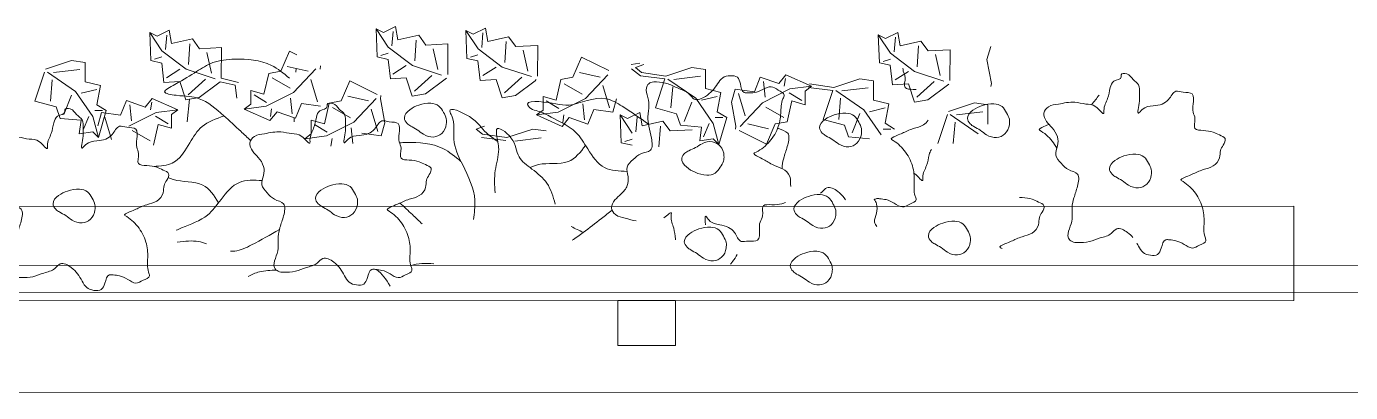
# Model space of a CAD drawing. Header units: inches. Extents: x -422522 to 22891, y -2973 to 414515.
# Drawn here: x 22350.1 to 22437.8, y 4905.7 to 4929.9 of the extents above; entities that cross this region are included whole.
import ezdxf

# ---------------------------------------------------------------- set-up
doc = ezdxf.new("R2010")
doc.units = ezdxf.units.IN
doc.header["$MEASUREMENT"] = 0
doc.layers.add('ARREDAMENTO', color=8, linetype='Continuous', lineweight=13)

# ---------------------------------------------------------------- blocks, each defined once
blk = doc.blocks.new('vasca')
at = {"layer": 'ARREDAMENTO'}
for p, q in [((11001.473, 4427.396), (11207.601, 4427.396)), ((11001.473, 4427.396), (11207.601, 4427.396)), ((11002.473, 4425.896), (11207.601, 4425.896)), ((11016.473, 4420.396), (11198.85, 4420.396))]:
    blk.add_line(p, q, dxfattribs=at)

msp = doc.modelspace()

# ---------------------------------------------------------------- linework, layer by layer
at = {"layer": 'ARREDAMENTO', "lineweight": 5}
for p, q in [((22358.32269, 4927.64554), (22358.2557, 4929.5039)), ((22358.2557, 4929.5039), (22358.73856, 4929.25798)), ((22358.2557, 4929.5039), (22359.05444, 4928.28631)), ((22358.73856, 4929.25798), (22359.54925, 4929.65586)), ((22359.54925, 4929.65586), (22359.70422, 4928.76617)), ((22373.31801, 4927.88893), (22373.25102, 4929.74728)), ((22373.25102, 4929.74728), (22373.73389, 4929.50136)), ((22373.25102, 4929.74728), (22374.04976, 4928.52969)), ((22373.73389, 4929.50136), (22374.54457, 4929.89925)), ((22374.29268, 4928.6087), (22374.38062, 4929.57736)), ((22374.54457, 4929.89925), (22374.69954, 4929.00956)), ((22379.27157, 4927.7855), (22379.20458, 4929.64386)), ((22379.20458, 4929.64386), (22379.68744, 4929.39794)), ((22379.20458, 4929.64386), (22380.00332, 4928.42627)), ((22379.68744, 4929.39794), (22380.49813, 4929.79582)), ((22380.24624, 4928.50528), (22380.33418, 4929.47394)), ((22380.49813, 4929.79582), (22380.6531, 4928.90613)), ((22407.00577, 4929.10829), (22407.81645, 4929.50617)), ((22407.81645, 4929.50617), (22407.97142, 4928.61648)), ((22359.29736, 4928.36531), (22359.3853, 4929.33398)), ((22359.70422, 4928.76617), (22361.07974, 4929.07904)), ((22360.9158, 4928.75716), (22360.82481, 4927.38464)), ((22361.07974, 4929.07904), (22361.55957, 4928.42926)), ((22374.69954, 4929.00956), (22376.07507, 4929.32243)), ((22375.91112, 4929.00054), (22375.82013, 4927.62802)), ((22376.07507, 4929.32243), (22376.55489, 4928.67265)), ((22376.55489, 4928.67265), (22378.00939, 4928.74264)), ((22378.00939, 4928.74264), (22377.99437, 4926.72334)), ((22380.6531, 4928.90613), (22382.02863, 4929.219)), ((22381.86468, 4928.89712), (22381.77369, 4927.5246)), ((22382.02863, 4929.219), (22382.50845, 4928.56922)), ((22382.50845, 4928.56922), (22383.96294, 4928.63922)), ((22383.96294, 4928.63922), (22383.94792, 4926.61992)), ((22406.58989, 4927.49585), (22406.5229, 4929.35421)), ((22406.5229, 4929.35421), (22407.00577, 4929.10829)), ((22406.5229, 4929.35421), (22407.32164, 4928.13662)), ((22407.56456, 4928.21563), (22407.65251, 4929.18429)), ((22407.97142, 4928.61648), (22409.34695, 4928.92935)), ((22409.183, 4928.60747), (22409.09202, 4927.23495)), ((22409.34695, 4928.92935), (22409.82677, 4928.27957)), ((22413.71702, 4927.71184), (22413.96776, 4928.57942)), ((22358.5656, 4927.72451), (22359.05144, 4927.88245)), ((22359.05444, 4928.28631), (22360.66086, 4927.06275)), ((22361.55957, 4928.42926), (22363.01406, 4928.49926)), ((22362.35527, 4926.80782), (22362.0424, 4928.18334)), ((22363.01406, 4928.49926), (22362.99904, 4926.47996)), ((22366.93584, 4926.92982), (22367.51056, 4928.26778)), ((22367.51056, 4928.26778), (22367.99209, 4928.02848)), ((22374.04375, 4927.72198), (22373.31801, 4927.88893)), ((22373.56093, 4927.9679), (22374.04676, 4928.12584)), ((22374.19572, 4926.42842), (22374.04375, 4927.72198)), ((22374.04976, 4928.52969), (22375.65619, 4927.30614)), ((22377.35059, 4927.0512), (22377.03772, 4928.42673)), ((22379.99731, 4927.61855), (22379.27157, 4927.7855)), ((22379.51448, 4927.86447), (22380.00032, 4928.02241)), ((22380.00332, 4928.42627), (22381.60974, 4927.20271)), ((22383.30415, 4926.94778), (22382.99128, 4928.3233)), ((22386.29295, 4926.53647), (22386.86767, 4927.87443)), ((22386.86767, 4927.87443), (22388.67604, 4926.97576)), ((22406.83281, 4927.57482), (22407.31864, 4927.73276)), ((22407.32164, 4928.13662), (22408.92807, 4926.91306)), ((22409.82677, 4928.27957), (22411.28127, 4928.34957)), ((22410.62248, 4926.65813), (22410.3096, 4928.03365)), ((22411.28127, 4928.34957), (22411.26625, 4926.33027)), ((22413.71702, 4927.71184), (22414.00988, 4926.12315)), ((22350.65469, 4924.96263), (22351.29296, 4926.87846)), ((22353.08083, 4927.64504), (22351.35947, 4927.07538)), ((22353.33663, 4925.60165), (22351.47654, 4926.87322)), ((22351.88669, 4926.84868), (22353.63607, 4927.05664)), ((22353.08083, 4927.64504), (22353.97487, 4927.51749)), ((22353.97487, 4927.51749), (22353.97508, 4926.24031)), ((22359.04843, 4927.47859), (22358.32269, 4927.64554)), ((22359.2004, 4926.18504), (22359.04843, 4927.47859)), ((22359.36431, 4926.50692), (22360.257, 4927.06575)), ((22360.66086, 4927.06275), (22362.59418, 4926.43824)), ((22365.81974, 4925.40993), (22366.14148, 4926.78339)), ((22366.14148, 4926.78339), (22366.93584, 4926.92982)), ((22368.74201, 4926.9342), (22367.36855, 4927.25598)), ((22367.77012, 4925.52302), (22369.25457, 4927.09301)), ((22367.94574, 4926.8738), (22367.95556, 4927.11845)), ((22369.53637, 4927.08063), (22369.56043, 4927.28599)), ((22374.35963, 4926.75031), (22375.25233, 4927.30914)), ((22375.65619, 4927.30614), (22377.5895, 4926.68163)), ((22380.14928, 4926.325), (22379.99731, 4927.61855)), ((22380.31319, 4926.64689), (22381.20589, 4927.20572)), ((22381.60974, 4927.20271), (22383.54306, 4926.5782)), ((22388.09911, 4926.54085), (22386.72565, 4926.86263)), ((22390.14133, 4927.37167), (22390.72923, 4927.46598)), ((22390.17812, 4927.08901), (22390.77654, 4926.62742)), ((22390.98648, 4927.37181), (22390.4353, 4927.18326)), ((22390.4353, 4927.18326), (22390.83957, 4926.8536)), ((22390.83957, 4926.8536), (22392.45638, 4926.61834)), ((22394.17775, 4927.188), (22392.45638, 4926.61834)), ((22394.17775, 4927.188), (22395.07179, 4927.06045)), ((22395.07179, 4927.06045), (22395.072, 4925.78327)), ((22407.31563, 4927.3289), (22406.58989, 4927.49585)), ((22407.4676, 4926.03535), (22407.31563, 4927.3289)), ((22407.63151, 4926.35724), (22408.52421, 4926.91607)), ((22408.92807, 4926.91306), (22410.86138, 4926.28855)), ((22351.8039, 4926.36769), (22351.67644, 4924.96279)), ((22353.97508, 4926.24031), (22354.99684, 4925.98505)), ((22354.99684, 4925.98505), (22354.74162, 4924.70787)), ((22360.251, 4926.25804), (22359.2004, 4926.18504)), ((22360.64588, 4925.04345), (22360.251, 4926.25804)), ((22360.80983, 4925.36534), (22361.94844, 4926.40696)), ((22361.53557, 4925.19839), (22362.83513, 4926.15807)), ((22362.83513, 4926.15807), (22362.91593, 4926.23842)), ((22362.91593, 4926.23842), (22363.91676, 4926.00711)), ((22362.99904, 4926.47996), (22364.13719, 4926.19557)), ((22363.91676, 4926.00711), (22363.91676, 4926.00711)), ((22363.91676, 4926.00711), (22364.02711, 4925.15917)), ((22366.35891, 4926.49494), (22367.55269, 4925.81151)), ((22369.36102, 4924.9128), (22368.92394, 4926.39281)), ((22370.94004, 4924.96492), (22371.51476, 4926.30288)), ((22371.51476, 4926.30288), (22373.32314, 4925.40421)), ((22375.24632, 4926.50142), (22374.19572, 4926.42842)), ((22375.6412, 4925.28684), (22375.24632, 4926.50142)), ((22375.80515, 4925.60872), (22376.94377, 4926.65035)), ((22376.53089, 4925.44177), (22377.83046, 4926.40146)), ((22377.83046, 4926.40146), (22377.91125, 4926.48181)), ((22381.19988, 4926.398), (22380.14928, 4926.325)), ((22381.59476, 4925.18341), (22381.19988, 4926.398)), ((22381.75871, 4925.5053), (22382.89732, 4926.54692)), ((22382.48445, 4925.33835), (22383.78401, 4926.29803)), ((22383.78401, 4926.29803), (22383.86481, 4926.37838)), ((22385.17684, 4925.01658), (22385.49858, 4926.39004)), ((22385.49858, 4926.39004), (22386.29295, 4926.53647)), ((22385.71602, 4926.1016), (22386.90979, 4925.41816)), ((22387.12723, 4925.12968), (22388.61168, 4926.69966)), ((22388.71813, 4924.51945), (22388.28105, 4925.99946)), ((22390.77654, 4926.62742), (22392.38988, 4926.42142)), ((22391.7516, 4924.50558), (22392.38988, 4926.42142)), ((22394.43355, 4925.14461), (22392.57346, 4926.41617)), ((22392.90082, 4925.91065), (22392.77335, 4924.50575)), ((22392.98361, 4926.39164), (22394.73299, 4926.5996)), ((22398.30908, 4925.57427), (22398.70403, 4926.55056)), ((22398.70403, 4926.55056), (22399.93331, 4926.12007)), ((22398.92151, 4926.26208), (22399.0324, 4925.21478)), ((22399.93331, 4926.12007), (22400.40148, 4926.69916)), ((22400.36598, 4926.44622), (22400.29497, 4925.94034)), ((22400.40148, 4926.69916), (22402.10114, 4925.94472)), ((22402.10114, 4925.94472), (22400.65663, 4925.76058)), ((22402.10114, 4925.94472), (22401.66843, 4925.61856)), ((22401.96644, 4926.09149), (22403.58325, 4925.85623)), ((22405.30461, 4926.42588), (22403.58325, 4925.85623)), ((22405.30461, 4926.42588), (22406.19865, 4926.29834)), ((22406.19865, 4926.29834), (22406.19886, 4925.02116)), ((22408.5182, 4926.10835), (22407.4676, 4926.03535)), ((22408.91308, 4924.89376), (22408.5182, 4926.10835)), ((22409.07703, 4925.21565), (22410.21565, 4926.25727)), ((22409.80278, 4925.0487), (22411.10234, 4926.00838)), ((22411.10234, 4926.00838), (22411.18313, 4926.08874)), ((22413.98578, 4925.91778), (22414.00988, 4926.12315)), ((22352.57056, 4924.06892), (22353.08121, 4925.34615)), ((22354.48631, 4923.94154), (22353.33663, 4925.60165)), ((22354.74145, 4925.72958), (22353.71978, 4925.47399)), ((22357.95518, 4924.56122), (22358.42335, 4925.14031)), ((22358.42335, 4925.14031), (22360.12301, 4924.38587)), ((22361.53557, 4925.19839), (22360.64588, 4925.04345)), ((22360.89193, 4925.0863), (22360.74664, 4923.58734)), ((22364.95433, 4924.75758), (22364.95216, 4925.66066)), ((22364.95216, 4925.66066), (22365.81974, 4925.40993)), ((22366.00167, 4924.8685), (22365.16959, 4925.37222)), ((22365.96616, 4924.61556), (22367.77012, 4925.52302)), ((22367.70129, 4924.11406), (22367.59036, 4925.16136)), ((22372.74621, 4924.9693), (22371.37275, 4925.29108)), ((22371.77433, 4923.55813), (22373.25877, 4925.12811)), ((22373.54057, 4925.11573), (22373.56463, 4925.32109)), ((22373.83343, 4923.52704), (22373.54057, 4925.11573)), ((22376.53089, 4925.44177), (22375.6412, 4925.28684)), ((22382.48445, 4925.33835), (22381.59476, 4925.18341)), ((22384.31143, 4924.36423), (22384.30926, 4925.26731)), ((22384.30926, 4925.26731), (22385.17684, 4925.01658)), ((22385.32327, 4924.22221), (22387.12723, 4925.12968)), ((22389.18634, 4925.09859), (22388.93557, 4924.23101)), ((22395.58323, 4923.4845), (22394.43355, 4925.14461)), ((22395.83836, 4925.27254), (22394.81669, 4925.01694)), ((22395.072, 4925.78327), (22396.09375, 4925.52801)), ((22396.09375, 4925.52801), (22395.83853, 4924.25083)), ((22396.79356, 4924.88421), (22397.0443, 4925.75178)), ((22397.0443, 4925.75178), (22398.30908, 4925.57427)), ((22397.26177, 4925.46334), (22397.69885, 4923.98333)), ((22400.65663, 4925.76058), (22398.85267, 4924.85312)), ((22400.62113, 4925.50764), (22401.4532, 4925.00392)), ((22401.66843, 4925.61856), (22401.67064, 4924.71548)), ((22401.9034, 4925.86531), (22403.51674, 4925.65931)), ((22402.87847, 4923.74347), (22403.51674, 4925.65931)), ((22405.56041, 4924.3825), (22403.70032, 4925.65406)), ((22404.02768, 4925.14853), (22403.90021, 4923.74364)), ((22404.11047, 4925.62953), (22405.85985, 4925.83749)), ((22409.80278, 4925.0487), (22408.91308, 4924.89376)), ((22352.05962, 4924.5797), (22350.65469, 4924.96263)), ((22352.31518, 4923.81345), (22352.05962, 4924.5797)), ((22355.12484, 4924.32477), (22354.61398, 4924.32469)), ((22354.74162, 4924.70787), (22355.38027, 4924.32481)), ((22354.81544, 4923.32535), (22355.06617, 4924.19293)), ((22355.38027, 4924.32481), (22354.86971, 4922.53673)), ((22355.06617, 4924.19293), (22356.33095, 4924.01541)), ((22356.33095, 4924.01541), (22356.72591, 4924.99171)), ((22356.72591, 4924.99171), (22357.95518, 4924.56122)), ((22358.6785, 4924.20173), (22356.87454, 4923.29427)), ((22356.94338, 4924.70323), (22357.05427, 4923.65593)), ((22358.38785, 4924.88737), (22358.31684, 4924.38149)), ((22360.12301, 4924.38587), (22358.6785, 4924.20173)), ((22360.12301, 4924.38587), (22359.6903, 4924.05971)), ((22364.52166, 4924.43142), (22364.95433, 4924.75758)), ((22364.52166, 4924.43142), (22365.96616, 4924.61556)), ((22366.22131, 4923.67698), (22364.52166, 4924.43142)), ((22366.68949, 4924.25607), (22366.22131, 4923.67698)), ((22366.25682, 4923.92992), (22366.32783, 4924.4358)), ((22367.91872, 4923.82558), (22366.68949, 4924.25607)), ((22368.31372, 4924.80188), (22367.91872, 4923.82558)), ((22369.57846, 4924.62436), (22368.31372, 4924.80188)), ((22369.82394, 4923.44503), (22370.14568, 4924.81849)), ((22370.14568, 4924.81849), (22370.94004, 4924.96492)), ((22370.36312, 4924.53005), (22371.55689, 4923.84661)), ((22373.36523, 4922.9479), (22372.92814, 4924.42791)), ((22383.87876, 4924.03807), (22384.31143, 4924.36423)), ((22383.87876, 4924.03807), (22385.32327, 4924.22221)), ((22385.35877, 4924.47516), (22384.5267, 4924.97887)), ((22387.05839, 4923.72071), (22386.94747, 4924.76802)), ((22387.67082, 4924.40853), (22387.27583, 4923.43223)), ((22388.93557, 4924.23101), (22387.67082, 4924.40853)), ((22389.90573, 4923.80912), (22390.71642, 4924.20701)), ((22390.71642, 4924.20701), (22390.87139, 4923.31732)), ((22393.15654, 4924.12265), (22391.7516, 4924.50558)), ((22393.66748, 4923.61188), (22394.17813, 4924.88911)), ((22395.83853, 4924.25083), (22396.47718, 4923.86777)), ((22396.79356, 4924.88421), (22397.08642, 4923.29551)), ((22398.85267, 4924.85312), (22397.36938, 4923.26655)), ((22400.26384, 4923.88123), (22399.07011, 4924.56467)), ((22400.80306, 4924.96625), (22400.48128, 4923.59275)), ((22401.67064, 4924.71548), (22400.80306, 4924.96625)), ((22406.71009, 4922.72239), (22405.56041, 4924.3825)), ((22406.96523, 4924.51043), (22405.94356, 4924.25483)), ((22406.19886, 4925.02116), (22407.22061, 4924.7659)), ((22407.22061, 4924.7659), (22406.96539, 4923.48872)), ((22412.88577, 4924.83702), (22411.1644, 4924.26736)), ((22411.69162, 4924.04066), (22413.44101, 4924.24862)), ((22412.88577, 4924.83702), (22413.77981, 4924.70947)), ((22413.77981, 4924.70947), (22413.78001, 4923.43229)), ((22353.72007, 4923.68595), (22352.31518, 4923.81345)), ((22353.59252, 4922.79195), (22353.72007, 4923.68595)), ((22354.23089, 4923.9415), (22353.84791, 4923.04742)), ((22354.86971, 4922.53673), (22354.48631, 4923.94154)), ((22355.28364, 4923.90449), (22355.72073, 4922.42448)), ((22358.82493, 4923.4074), (22358.50315, 4922.0339)), ((22358.643, 4923.94878), (22359.47507, 4923.44507)), ((22359.69251, 4923.15663), (22358.82493, 4923.4074)), ((22359.6903, 4924.05971), (22359.69251, 4923.15663)), ((22367.81388, 4923.5885), (22367.82472, 4923.8585)), ((22368.95853, 4922.79268), (22368.95636, 4923.69576)), ((22368.95636, 4923.69576), (22369.82394, 4923.44503)), ((22370.00587, 4922.90361), (22369.1738, 4923.40732)), ((22369.97037, 4922.65066), (22371.77433, 4923.55813)), ((22373.83343, 4923.52704), (22373.58266, 4922.65946)), ((22380.43835, 4923.2904), (22379.88718, 4923.10185)), ((22385.57842, 4923.28363), (22383.87876, 4924.03807)), ((22386.04659, 4923.86272), (22385.57842, 4923.28363)), ((22385.61392, 4923.53657), (22385.68493, 4924.04245)), ((22387.27583, 4923.43223), (22386.04659, 4923.86272)), ((22389.48986, 4922.19669), (22389.42287, 4924.05504)), ((22389.42287, 4924.05504), (22389.90573, 4923.80912)), ((22389.42287, 4924.05504), (22390.22161, 4922.83746)), ((22390.46453, 4922.91646), (22390.55247, 4923.88512)), ((22390.87139, 4923.31732), (22392.24692, 4923.63019)), ((22392.08297, 4923.3083), (22391.99198, 4921.93578)), ((22392.24692, 4923.63019), (22392.72674, 4922.98041)), ((22393.41209, 4923.35641), (22393.15654, 4924.12265)), ((22394.81699, 4923.22891), (22393.41209, 4923.35641)), ((22395.3278, 4923.48446), (22394.94482, 4922.59038)), ((22395.96662, 4922.07969), (22395.58323, 4923.4845)), ((22396.22175, 4923.86773), (22395.7109, 4923.86765)), ((22396.47718, 4923.86777), (22395.96662, 4922.07969)), ((22397.06233, 4923.09015), (22397.08642, 4923.29551)), ((22397.88079, 4923.44194), (22399.25425, 4923.12016)), ((22399.68695, 4923.44632), (22399.11223, 4922.10836)), ((22400.48128, 4923.59275), (22399.68695, 4923.44632)), ((22404.2834, 4923.36054), (22402.87847, 4923.74347)), ((22404.53896, 4922.5943), (22404.2834, 4923.36054)), ((22404.79434, 4922.84977), (22405.30499, 4924.127)), ((22406.96539, 4923.48872), (22407.60404, 4923.10566)), ((22410.45962, 4922.1546), (22411.0979, 4924.07044)), ((22413.14157, 4922.79363), (22411.28148, 4924.06519)), ((22411.60884, 4923.55967), (22411.48137, 4922.15477)), ((22354.48648, 4922.91979), (22353.59252, 4922.79195)), ((22354.86971, 4922.53673), (22354.48648, 4922.91979)), ((22358.28572, 4922.32238), (22357.09198, 4923.00582)), ((22368.52586, 4922.46652), (22368.95853, 4922.79268)), ((22368.52586, 4922.46652), (22369.97037, 4922.65066)), ((22370.26102, 4921.96502), (22370.33203, 4922.4709)), ((22371.70549, 4922.14916), (22371.59456, 4923.19647)), ((22373.58266, 4922.65946), (22372.31792, 4922.83698)), ((22379.88718, 4923.10185), (22380.29145, 4922.77218)), ((22380.22842, 4922.54601), (22381.84175, 4922.34001)), ((22380.29145, 4922.77218), (22381.90826, 4922.53693)), ((22383.62963, 4923.10658), (22381.90826, 4922.53693)), ((22382.43548, 4922.31023), (22384.18487, 4922.51819)), ((22383.62963, 4923.10658), (22384.52366, 4922.97903)), ((22389.73277, 4922.27566), (22390.21861, 4922.4336)), ((22392.72674, 4922.98041), (22394.18124, 4923.0504)), ((22394.68944, 4922.33491), (22394.81699, 4923.22891)), ((22395.5834, 4922.46275), (22394.68944, 4922.33491)), ((22395.96662, 4922.07969), (22395.5834, 4922.46275)), ((22399.11223, 4922.10836), (22397.30386, 4923.00703)), ((22405.94385, 4922.4668), (22404.53896, 4922.5943)), ((22407.34862, 4923.10562), (22406.83776, 4923.10553)), ((22390.2156, 4922.02974), (22389.48986, 4922.19669))]:
    msp.add_line(p, q, dxfattribs=at)
at = {"layer": 'ARREDAMENTO'}
for p, q in [((22236.20734, 4917.96618), (22434.04742, 4917.99863)), ((22434.04742, 4917.99863), (22434.04844, 4911.75385)), ((22236.20836, 4911.7214), (22434.04844, 4911.75385))]:
    msp.add_line(p, q, dxfattribs=at)
msp.add_lwpolyline([(22393.08776, 4908.77111), (22393.08727, 4911.74713), (22389.26096, 4911.7465), (22389.26145, 4908.77048)], close=True, dxfattribs=at)
for points in [[(22367.50494, 4926.47845), (22366.3124, 4927.32587), (22363.88142, 4927.73095), (22362.44091, 4927.50545), (22361.3606, 4926.91958), (22359.92019, 4926.06333), (22359.24502, 4925.56764), (22360.01035, 4925.3425), (22361.54096, 4925.11748), (22363.16176, 4923.99142), (22364.28735, 4922.95538), (22364.93786, 4922.33789)], [(22389.87473, 4920.30464), (22388.38694, 4920.55596), (22387.27588, 4921.78539), (22386.47073, 4922.8972), (22384.84252, 4923.90118), (22383.9736, 4924.29496), (22383.49231, 4924.47339), (22383.29202, 4924.76256), (22384.0294, 4924.92323), (22386.04324, 4924.69915), (22388.47558, 4925.11636), (22389.56072, 4924.61292), (22391.30054, 4923.43709)], [(22421.15821, 4925.35457), (22420.64301, 4924.71959)], [(22381.3144, 4922.28866), (22380.5628, 4922.84726), (22379.4372, 4923.92835), (22378.13165, 4924.28856), (22378.26675, 4923.97321), (22378.40205, 4922.44143), (22378.98755, 4920.7295), (22379.79824, 4918.38687), (22379.69527, 4917.10779)], [(22385.11679, 4918.14123), (22384.56986, 4919.51399), (22383.57933, 4920.45994), (22382.72387, 4921.27076), (22382.18346, 4922.53215), (22381.23802, 4923.07264), (22381.23807, 4922.75727), (22381.37328, 4921.76612), (22381.14843, 4920.36943), (22381.13236, 4918.89041)]]:
    msp.add_spline(points, degree=3, dxfattribs=at)
for points, knots in [([(22408.15252, 4927.14605), (22408.15352, 4927.07562), (22408.17523, 4926.87038), (22408.39782, 4926.47696), (22408.09293, 4925.74036), (22408.70479, 4925.74621), (22408.96821, 4925.72521), (22409.02766, 4925.71869)], [35.28705907, 35.28705907, 35.28705907, 35.28705907, 35.47652693, 35.85928677, 36.43765837, 36.92204461, 37.07093152, 37.07093152, 37.07093152, 37.07093152]), ([(22423.38175, 4915.92921), (22423.28423, 4916.04475), (22422.99269, 4916.3234), (22422.35059, 4916.67871), (22421.90299, 4916.05235), (22421.22348, 4915.92211), (22420.50884, 4915.5972), (22419.86476, 4915.58055), (22419.35419, 4915.60136), (22418.9984, 4915.94905), (22419.18801, 4916.53901), (22419.42417, 4917.17668), (22419.30737, 4917.88933), (22419.4896, 4918.62598), (22419.72525, 4919.26615), (22419.91879, 4920.21918), (22419.06137, 4920.35261), (22418.65117, 4920.83445), (22418.13836, 4921.35062), (22418.43872, 4921.98051), (22418.45256, 4922.63972), (22418.07184, 4923.17605), (22417.64733, 4923.58713), (22417.37353, 4924.15209), (22417.80903, 4924.69519), (22418.59564, 4924.75795), (22419.41452, 4924.9774), (22420.26048, 4924.71608), (22420.89289, 4924.78555), (22421.50735, 4923.91607), (22421.4324, 4924.60702), (22421.75537, 4925.07909), (22421.84942, 4925.75954), (22422.04698, 4926.37303), (22422.66593, 4926.39268), (22422.57349, 4926.80199), (22423.1352, 4926.79626), (22423.3391, 4926.37519), (22423.86051, 4926.07451), (22423.79766, 4925.45425), (22423.8783, 4924.96735), (22423.5909, 4923.88728), (22424.11225, 4924.59762), (22424.66995, 4924.63009), (22425.31622, 4924.7121), (22425.83237, 4925.05869), (22426.11399, 4925.74813), (22426.74405, 4925.4902), (22427.47817, 4925.5738), (22427.37736, 4924.77498), (22427.32107, 4924.24776), (22427.59855, 4923.75731), (22427.29366, 4923.02071), (22428.12696, 4923.02868), (22428.64848, 4922.94118), (22429.09561, 4922.71703), (22429.61699, 4922.5206), (22429.37308, 4922.03609), (22429.13317, 4921.68125), (22429.19291, 4921.11772), (22428.72754, 4920.57792), (22428.02001, 4920.44842), (22427.36917, 4920.13297), (22427.01623, 4919.98959), (22426.48139, 4919.75467), (22426.59513, 4919.69433), (22426.92269, 4919.52055), (22427.50122, 4918.99617), (22428.04289, 4918.00794), (22428.14223, 4916.93151), (22428.03992, 4916.20365), (22428.31386, 4915.60034), (22427.76634, 4915.42307), (22427.30401, 4915.11502), (22426.77186, 4915.49174), (22426.29403, 4915.72777), (22425.88237, 4915.76095), (22425.41378, 4915.81982), (22425.2955, 4915.25347), (22425.08909, 4914.7257), (22424.52275, 4914.72025), (22424.01928, 4914.87241), (22423.81126, 4915.26146), (22423.68713, 4915.48055), (22423.64896, 4915.54465)], [9.3559044, 9.3559044, 9.3559044, 9.3559044, 9.76354055, 10.42814128, 10.838604, 11.52166703, 12.18626749, 12.87127029, 13.19084776, 13.48816158, 14.01657251, 14.61603479, 15.29956511, 15.83575403, 16.5508596, 17.23438992, 17.82186666, 18.38053775, 18.94912887, 19.48531776, 20.01111014, 20.62415429, 21.10874635, 21.60751681, 22.05969805, 22.65874609, 23.6102421, 24.2493971, 24.84844513, 25.44764125, 25.60537918, 26.32048475, 26.97082357, 27.39464741, 27.89039301, 27.99555143, 28.31512884, 28.79966147, 29.2456323, 29.72175294, 30.19496643, 30.88051282, 31.17782674, 31.84242731, 32.37821899, 32.83028262, 33.46319646, 33.88676893, 34.42256061, 35.00331375, 35.47652693, 35.85928677, 36.43765837, 36.92204461, 37.5094419, 37.90960211, 38.28854597, 38.67130551, 39.02396135, 39.44786356, 40.04717821, 40.66216639, 41.34522942, 41.74538963, 42.08189648, 42.08189648, 42.08189648, 43.0509616, 44.06216632, 44.96216816, 45.8050753, 46.02185467, 46.47391817, 46.92283961, 47.44033838, 47.957837, 48.32933613, 48.5394845, 49.08071881, 49.50454257, 49.92811521, 50.37703665, 50.82921789, 51.0227799, 51.0227799, 51.0227799, 51.0227799]), ([(22400.72234, 4919.30206), (22400.72156, 4919.30612), (22400.69305, 4919.46227), (22400.77522, 4919.88038), (22400.35933, 4920.45917), (22399.666, 4920.65063), (22399.04555, 4921.02231), (22398.70665, 4921.1963), (22398.19464, 4921.47753), (22398.31327, 4921.52759), (22398.65489, 4921.67176), (22399.27746, 4922.14301), (22399.90427, 4923.07956), (22400.09827, 4924.14301), (22400.06063, 4924.87707), (22400.38677, 4925.45383), (22399.85704, 4925.67875), (22399.42372, 4926.02642), (22398.86038, 4925.69816), (22398.36357, 4925.50525), (22397.95059, 4925.50855), (22397.47864, 4925.49127), (22397.41082, 4926.06585), (22397.25182, 4926.60979), (22396.68817, 4926.66522), (22396.17324, 4926.55812), (22395.86495, 4926.08698), (22395.53927, 4925.62684), (22395.07353, 4925.22603), (22394.35157, 4924.90621), (22393.96102, 4925.56964), (22393.29567, 4925.75937), (22392.61251, 4926.14611), (22391.97241, 4926.21957), (22391.462, 4926.24393), (22391.0769, 4925.92901), (22391.21368, 4925.32461), (22391.39261, 4924.66858), (22391.21334, 4923.96903), (22391.32982, 4923.21916), (22391.50802, 4922.56069), (22391.61665, 4921.59429), (22390.7508, 4921.53709), (22390.29966, 4921.09335), (22389.74328, 4920.62448), (22389.98685, 4919.97053), (22389.94243, 4919.31267), (22389.51584, 4918.81205), (22389.05668, 4918.44006), (22388.73408, 4917.90148), (22389.11991, 4917.32205), (22389.77818, 4917.21039), (22390.23609, 4917.06188), (22390.47662, 4917.01747)], [39.01261516, 39.01261516, 39.01261516, 39.01261516, 39.02396135, 39.44786356, 40.04717821, 40.66216639, 41.34522942, 41.74538963, 42.08189648, 42.08189648, 42.08189648, 43.0509616, 44.06216632, 44.96216816, 45.8050753, 46.02185467, 46.47391817, 46.92283961, 47.44033838, 47.957837, 48.32933613, 48.5394845, 49.08071881, 49.50454257, 49.92811521, 50.37703665, 50.82921789, 51.32513775, 51.84543703, 52.51003776, 52.92050048, 53.60356351, 54.26816398, 54.95316677, 55.27274424, 55.57005806, 56.09846899, 56.69793127, 57.3814616, 57.91765051, 58.63275608, 59.31628641, 59.90376315, 60.46243423, 61.03102536, 61.56721424, 62.09300663, 62.70605077, 63.19064283, 63.6894133, 64.14159454, 64.74064257, 65.38391372, 65.38391372, 65.38391372, 65.38391372]), ([(22363.17876, 4923.97627), (22362.6476, 4923.79265), (22361.67324, 4923.45584), (22360.88886, 4922.15179), (22360.11477, 4920.86474), (22359.29371, 4920.68963), (22358.63152, 4920.63951), (22358.54642, 4920.62653)], [0, 0, 0, 0, 1.41075402, 2.58786897, 3.92996857, 4.94816101, 5.14703692, 5.14703692, 5.14703692, 5.14703692]), ([(22409.83201, 4923.70119), (22409.75077, 4923.57025), (22409.44947, 4923.2834), (22408.81929, 4923.16806), (22408.16845, 4922.85262), (22407.81551, 4922.70924), (22407.28066, 4922.47431), (22407.39441, 4922.41397), (22407.72196, 4922.2402), (22408.3005, 4921.71582), (22408.84216, 4920.72759), (22408.94151, 4919.65115), (22408.83919, 4918.92329), (22409.11313, 4918.31998), (22408.56561, 4918.14272), (22408.10329, 4917.83467), (22407.57114, 4918.21139), (22407.0933, 4918.44741), (22406.68164, 4918.48059), (22406.37538, 4918.51907), (22406.2795, 4918.44467), (22406.24592, 4918.40226)], [39.65528448, 39.65528448, 39.65528448, 39.65528448, 40.04717821, 40.66216639, 41.34522942, 41.74538963, 42.08189648, 42.08189648, 42.08189648, 43.0509616, 44.06216632, 44.96216816, 45.8050753, 46.02185467, 46.47391817, 46.92283961, 47.44033838, 47.957837, 48.32933613, 48.5394845, 48.69172995, 48.69172995, 48.69172995, 48.69172995]), ([(22417.83103, 4923.41495), (22417.74271, 4923.37693), (22417.54335, 4923.2939), (22417.07985, 4923.09031), (22417.19359, 4923.02997), (22417.52115, 4922.85619), (22417.94668, 4922.47049), (22418.2607, 4922.0009), (22418.35022, 4921.836)], [41.4434934, 41.4434934, 41.4434934, 41.4434934, 41.74538963, 42.08189648, 42.08189648, 42.08189648, 43.0509616, 43.53847021, 43.53847021, 43.53847021, 43.53847021]), ([(22400.15422, 4920.48573), (22400.15338, 4920.54472), (22400.15666, 4920.81118), (22400.28888, 4921.34563), (22400.52452, 4921.98579), (22400.71806, 4922.93882), (22400.09566, 4923.03568), (22399.87675, 4923.15813), (22399.8579, 4923.16953)], [15.14713541, 15.14713541, 15.14713541, 15.14713541, 15.29956511, 15.83575403, 16.5508596, 17.23438992, 17.82186666, 17.87902111, 17.87902111, 17.87902111, 17.87902111]), ([(22378.87443, 4920.96314), (22378.49354, 4921.2801), (22377.47103, 4922.13098), (22375.93302, 4922.24831), (22374.95056, 4922.20537), (22374.80226, 4922.19329)], [0, 0, 0, 0, 1.27448056, 3.42145728, 3.80739719, 3.80739719, 3.80739719, 3.80739719]), ([(22383.45821, 4920.55156), (22383.65748, 4920.64602), (22384.3221, 4920.94192), (22386.02743, 4920.58194), (22386.7895, 4921.57984), (22387.12748, 4922.02239)], [6.20546179, 6.20546179, 6.20546179, 6.20546179, 6.78996356, 8.50527781, 9.87225967, 9.87225967, 9.87225967, 9.87225967]), ([(22408.87888, 4920.17949), (22408.89663, 4920.16802), (22409.15095, 4919.99016), (22409.51453, 4919.47568), (22409.43958, 4920.16663), (22409.76254, 4920.63869), (22409.85056, 4921.27552), (22409.96379, 4921.64938), (22410.03827, 4921.74192)], [24.80303678, 24.80303678, 24.80303678, 24.80303678, 24.84844513, 25.44764125, 25.60537918, 26.32048475, 26.97082357, 27.27992539, 27.27992539, 27.27992539, 27.27992539]), ([(22359.47922, 4919.90777), (22359.59484, 4919.84558), (22360.21075, 4919.56237), (22361.84528, 4919.75884), (22362.51627, 4918.69756), (22362.81385, 4918.22688)], [6.40871394, 6.40871394, 6.40871394, 6.40871394, 6.78996356, 8.50527781, 9.87225967, 9.87225967, 9.87225967, 9.87225967]), ([(22365.70204, 4919.69535), (22365.17136, 4919.72822), (22364.05787, 4919.79719), (22363.01618, 4918.52282), (22362.05456, 4917.17255), (22360.84418, 4916.76673), (22360.12724, 4916.45207), (22360.00516, 4916.40336)], [0, 0, 0, 0, 1.31446561, 2.75805883, 3.95392064, 5.62033457, 5.96118195, 5.96118195, 5.96118195, 5.96118195]), ([(22404.35459, 4918.41438), (22404.32383, 4918.46114), (22404.18057, 4918.66684), (22403.84076, 4919.01604), (22403.14987, 4919.39836), (22402.85855, 4918.9907), (22402.70868, 4918.87918), (22402.68656, 4918.86418)], [51.17721871, 51.17721871, 51.17721871, 51.17721871, 51.32513775, 51.84543703, 52.51003776, 52.92050048, 52.98969209, 52.98969209, 52.98969209, 52.98969209]), ([(22374.83345, 4918.20425), (22375.11471, 4917.94877), (22375.5986, 4917.49732), (22376.09002, 4917.02949), (22376.30734, 4916.82259)], [12.06103796, 12.06103796, 12.06103796, 12.06103796, 13.04646637, 13.8278229, 13.8278229, 13.8278229, 13.8278229]), ([(22395.07428, 4916.75397), (22395.05156, 4917.05476), (22394.98798, 4917.55448), (22395.40714, 4916.86268), (22395.95979, 4916.7811), (22396.59629, 4916.64234), (22397.07982, 4916.25153), (22397.29947, 4915.53991), (22397.94984, 4915.74121), (22398.67371, 4915.59311), (22398.64383, 4916.39771), (22398.63431, 4916.92785), (22398.95401, 4917.39188), (22398.71536, 4918.15252), (22399.5447, 4918.07101), (22400.01246, 4918.10748), (22400.2946, 4918.20327), (22400.37961, 4918.23279)], [30.33006896, 30.33006896, 30.33006896, 30.33006896, 30.88051282, 31.17782674, 31.84242731, 32.37821899, 32.83028262, 33.46319646, 33.88676893, 34.42256061, 35.00331375, 35.47652693, 35.85928677, 36.43765837, 36.92204461, 37.5094419, 37.74363468, 37.74363468, 37.74363468, 37.74363468]), ([(22406.41863, 4916.65332), (22406.34923, 4916.74514), (22406.19671, 4917.01755), (22406.44589, 4917.54012), (22406.4572, 4918.07872), (22406.31638, 4918.36786), (22406.25315, 4918.46864)], [60.74024964, 60.74024964, 60.74024964, 60.74024964, 61.03102536, 61.56721424, 62.09300663, 62.39959165, 62.39959165, 62.39959165, 62.39959165]), ([(22415.87331, 4918.58272), (22415.9318, 4918.57905), (22416.25917, 4918.56731), (22416.65566, 4918.50079), (22417.10279, 4918.27663), (22417.62416, 4918.08021), (22417.38026, 4917.5957), (22417.14034, 4917.24086), (22417.20008, 4916.67733), (22416.73472, 4916.13753), (22416.02719, 4916.00803), (22415.37635, 4915.69258), (22415.02341, 4915.5492), (22414.48857, 4915.31428), (22414.60231, 4915.25394), (22414.64112, 4915.23335), (22414.6793, 4915.21159), (22414.71686, 4915.18875)], [36.79054298, 36.79054298, 36.79054298, 36.79054298, 36.92204461, 37.5094419, 37.90960211, 38.28854597, 38.67130551, 39.02396135, 39.44786356, 40.04717821, 40.66216639, 41.34522942, 41.74538963, 42.08189648, 42.08189648, 42.08189648, 42.19671617, 42.19671617, 42.19671617, 42.19671617]), ([(22386.23785, 4915.73959), (22386.48565, 4915.89735), (22387.17002, 4916.39478), (22388.01032, 4917.04731), (22388.64545, 4917.553), (22388.8802, 4917.7399)], [10.9733677, 10.9733677, 10.9733677, 10.9733677, 11.71375138, 13.04646637, 13.8278229, 13.8278229, 13.8278229, 13.8278229]), ([(22392.32464, 4917.22217), (22392.55527, 4917.39531), (22392.86614, 4917.73918), (22392.73692, 4917.08994), (22393.01694, 4916.5912), (22393.04313, 4916.05656), (22393.08683, 4915.78886), (22393.08877, 4915.7775)], [24.91841021, 24.91841021, 24.91841021, 24.91841021, 25.44764125, 25.60537918, 26.32048475, 26.97082357, 26.99966497, 26.99966497, 26.99966497, 26.99966497]), ([(22363.59842, 4915.02579), (22363.69404, 4915.01819), (22364.18068, 4915.01551), (22365.30361, 4915.56578), (22366.24559, 4916.10544), (22366.8457, 4916.44925)], [11.52433549, 11.52433549, 11.52433549, 11.52433549, 11.7775606, 12.81967869, 14.64901654, 14.64901654, 14.64901654, 14.64901654]), ([(22360.06462, 4915.62263), (22360.63986, 4915.65741), (22361.19156, 4915.77218), (22361.84108, 4915.57047), (22362.0212, 4915.50619)], [8.28089965, 8.28089965, 8.28089965, 8.28089965, 9.62765444, 10.12571887, 10.12571887, 10.12571887, 10.12571887]), ([(22397.17938, 4914.8065), (22397.09071, 4914.63576), (22396.95177, 4914.41151), (22396.77736, 4914.218), (22396.72576, 4914.16552)], [0.7830962, 0.7830962, 0.7830962, 0.7830962, 1.287310009, 1.485038437, 1.485038437, 1.485038437, 1.485038437]), ([(22366.64339, 4913.76657), (22366.26535, 4913.75051), (22365.61811, 4913.723), (22365.00299, 4913.484), (22364.77565, 4913.33835)], [0, 0, 0, 0, 3.93618215, 6.73920466, 6.73920466, 6.73920466, 6.73920466]), ([(22377.07153, 4914.18005), (22376.54085, 4914.21292), (22376.00268, 4914.24625), (22375.55489, 4914.05583), (22375.54868, 4914.05314)], [0, 0, 0, 0, 1.31446561, 1.3329937, 1.3329937, 1.3329937, 1.3329937])]:
    msp.add_open_spline(points, degree=3, knots=knots, dxfattribs=at)
for points, start_tangent, end_tangent in [([(22356.61361, 4917.3737), (22357.45802, 4916.64957), (22358.00096, 4915.62362), (22358.12174, 4914.5976), (22358.1822, 4913.63192), (22358.24255, 4913.39051), (22357.82045, 4913.08866), (22357.33802, 4912.90752), (22356.79522, 4913.14885), (22356.25242, 4913.39018), (22355.83026, 4913.45047), (22355.58903, 4913.45043), (22355.28759, 4912.90718), (22355.04643, 4912.48465), (22354.56398, 4912.42422), (22354.0815, 4912.60521), (22353.77989, 4913.02765), (22353.47828, 4913.51044), (22353.05606, 4913.93286), (22352.33234, 4914.17416), (22351.97054, 4913.87232), (22351.24691, 4913.57043), (22350.52326, 4913.32889), (22349.73928, 4913.2684), (22349.37743, 4913.3287), (22349.13616, 4913.57008), (22349.19637, 4914.17365), (22349.37718, 4914.83759), (22349.37705, 4915.62221), (22349.49757, 4916.22578), (22349.73867, 4917.01044), (22349.73854, 4917.79506), (22349.13542, 4918.09674), (22348.6529, 4918.51915), (22348.29096, 4919.06229), (22348.41148, 4919.66586), (22348.41138, 4920.26942), (22348.04944, 4920.87291), (22347.68753, 4921.29534), (22347.50652, 4921.83851), (22347.80798, 4922.26105), (22348.47133, 4922.44222), (22349.55684, 4922.56311), (22350.28054, 4922.44252), (22350.94395, 4922.26156), (22351.48678, 4921.83916), (22351.48675, 4922.02023), (22351.72785, 4922.80489), (22351.90865, 4923.52918), (22352.14981, 4923.95171), (22352.63222, 4924.25357), (22352.6322, 4924.37428), (22352.99403, 4924.43469), (22353.41624, 4924.07263), (22353.77814, 4923.71056), (22353.83854, 4923.16737), (22353.83862, 4922.62417), (22353.77845, 4921.83954), (22354.01963, 4922.081), (22354.74328, 4922.32254), (22355.34633, 4922.44335), (22355.76843, 4922.7452), (22356.2508, 4923.28847), (22356.73326, 4923.2282), (22357.33635, 4923.10759), (22357.39677, 4922.44369), (22357.39686, 4921.90049), (22357.51754, 4921.47802), (22357.51765, 4920.81411), (22358.06043, 4920.69349), (22358.72383, 4920.57289), (22359.14601, 4920.39189), (22359.50789, 4920.15053), (22359.38734, 4919.72802), (22359.20648, 4919.36586), (22359.14625, 4918.883), (22358.72419, 4918.33973), (22358.06086, 4918.0982), (22357.33722, 4917.79631), (22356.9151, 4917.61517), (22356.61361, 4917.3737)], (0.8833828, -0.46865214), (0.8833828, -0.46865214)), ([(22373.99964, 4917.73208), (22374.84406, 4917.00795), (22375.38699, 4915.982), (22375.50777, 4914.95598), (22375.56824, 4913.9903), (22375.62858, 4913.74889), (22375.20648, 4913.44704), (22374.72406, 4913.2659), (22374.18125, 4913.50723), (22373.63845, 4913.74856), (22373.21629, 4913.80885), (22372.97506, 4913.80881), (22372.67362, 4913.26556), (22372.43246, 4912.84303), (22371.95001, 4912.7826), (22371.46753, 4912.96358), (22371.16592, 4913.38602), (22370.86431, 4913.86882), (22370.44209, 4914.29124), (22369.71837, 4914.53254), (22369.35657, 4914.2307), (22368.63294, 4913.92881), (22367.9093, 4913.68727), (22367.12531, 4913.62678), (22366.76346, 4913.68708), (22366.52219, 4913.92846), (22366.5824, 4914.53202), (22366.76321, 4915.19596), (22366.76309, 4915.98058), (22366.8836, 4916.58416), (22367.1247, 4917.36882), (22367.12457, 4918.15344), (22366.52145, 4918.45512), (22366.03893, 4918.87753), (22365.677, 4919.42067), (22365.79751, 4920.02424), (22365.79741, 4920.6278), (22365.43547, 4921.23129), (22365.07356, 4921.65372), (22364.89255, 4922.19689), (22365.19401, 4922.61943), (22365.85736, 4922.8006), (22366.94287, 4922.92149), (22367.66657, 4922.8009), (22368.32998, 4922.61994), (22368.87281, 4922.19754), (22368.87278, 4922.37861), (22369.11388, 4923.16327), (22369.29468, 4923.88756), (22369.53584, 4924.31009), (22370.01825, 4924.61195), (22370.01823, 4924.73266), (22370.38006, 4924.79307), (22370.80227, 4924.43101), (22371.16417, 4924.06894), (22371.22457, 4923.52575), (22371.22466, 4922.98255), (22371.16448, 4922.19792), (22371.40567, 4922.43938), (22372.12931, 4922.68092), (22372.73236, 4922.80173), (22373.15446, 4923.10358), (22373.63683, 4923.64685), (22374.11929, 4923.58658), (22374.72238, 4923.46596), (22374.7828, 4922.80206), (22374.78289, 4922.25887), (22374.90357, 4921.8364), (22374.90368, 4921.17249), (22375.44646, 4921.05187), (22376.10986, 4920.93126), (22376.53204, 4920.75027), (22376.89392, 4920.5089), (22376.77338, 4920.0864), (22376.59251, 4919.72423), (22376.53229, 4919.24138), (22376.11023, 4918.69811), (22375.44689, 4918.45658), (22374.72325, 4918.15469), (22374.30114, 4917.97355), (22373.99964, 4917.73208)], (0.8833828, -0.46865214), (0.8833828, -0.46865214)), ([(22377.89769, 4923.42404), (22377.59625, 4922.82043), (22377.05353, 4922.57892), (22376.39012, 4922.75988), (22375.96792, 4923.06159), (22375.54574, 4923.30294), (22375.30448, 4923.48397), (22375.1235, 4923.84607), (22375.48525, 4924.38933), (22376.08827, 4924.6912), (22376.87224, 4924.81204), (22377.41503, 4924.63107), (22377.71664, 4924.20863), (22377.89763, 4923.78617), (22377.89769, 4923.42404)], (-0.1203202, -0.99273514), (-0.1203202, -0.99273514)), ([(22405.40422, 4922.77578), (22405.10278, 4922.17217), (22404.56006, 4921.93066), (22403.89665, 4922.11162), (22403.47445, 4922.41333), (22403.05226, 4922.65468), (22402.81101, 4922.83571), (22402.63003, 4923.19781), (22402.99178, 4923.74107), (22403.5948, 4924.04294), (22404.37877, 4924.16378), (22404.92156, 4923.98281), (22405.22317, 4923.56037), (22405.40416, 4923.13791), (22405.40422, 4922.77578)], (-0.1203202, -0.99273514), (-0.1203202, -0.99273514)), ([(22415.2034, 4923.39177), (22414.90197, 4922.78817), (22414.35924, 4922.54666), (22413.69584, 4922.72762), (22413.27364, 4923.02933), (22412.85145, 4923.27068), (22412.61019, 4923.4517), (22412.42921, 4923.81381), (22412.79096, 4924.35707), (22413.39398, 4924.65894), (22414.17796, 4924.77978), (22414.72075, 4924.5988), (22415.02235, 4924.17637), (22415.20334, 4923.75391), (22415.2034, 4923.39177)], (-0.1203202, -0.99273514), (-0.1203202, -0.99273514)), ([(22396.2989, 4921.34293), (22396.05194, 4921.97079), (22395.53266, 4922.25928), (22394.85587, 4922.1376), (22394.40868, 4921.87435), (22393.96683, 4921.67122), (22393.71053, 4921.5122), (22393.49828, 4921.1675), (22393.81065, 4920.59442), (22394.38467, 4920.24048), (22395.1549, 4920.05089), (22395.71156, 4920.18323), (22396.04928, 4920.57739), (22396.26687, 4920.98221), (22396.2989, 4921.34293)], (-0.03219462, 0.99948162), (-0.03219462, 0.99948162)), ([(22424.60494, 4920.05613), (22424.30351, 4919.45253), (22423.76078, 4919.21102), (22423.09738, 4919.39198), (22422.67518, 4919.69368), (22422.25299, 4919.93504), (22422.01173, 4920.11606), (22421.83075, 4920.47817), (22422.1925, 4921.02142), (22422.79552, 4921.3233), (22423.5795, 4921.44414), (22424.12229, 4921.26316), (22424.42389, 4920.84072), (22424.60488, 4920.41826), (22424.60494, 4920.05613)], (-0.1203202, -0.99273514), (-0.1203202, -0.99273514)), ([(22354.62342, 4917.73551), (22354.32198, 4917.1319), (22353.77926, 4916.89039), (22353.11585, 4917.07135), (22352.69365, 4917.37306), (22352.27146, 4917.61441), (22352.03021, 4917.79544), (22351.84923, 4918.15754), (22352.21098, 4918.7008), (22352.814, 4919.00267), (22353.59797, 4919.12351), (22354.14076, 4918.94254), (22354.44237, 4918.5201), (22354.62336, 4918.09764), (22354.62342, 4917.73551)], (-0.1203202, -0.99273514), (-0.1203202, -0.99273514)), ([(22372.00945, 4918.09389), (22371.70801, 4917.49028), (22371.16529, 4917.24877), (22370.50188, 4917.42973), (22370.07968, 4917.73144), (22369.6575, 4917.97279), (22369.41624, 4918.15382), (22369.23526, 4918.51592), (22369.59701, 4919.05918), (22370.20003, 4919.36105), (22370.984, 4919.48189), (22371.5268, 4919.30092), (22371.8284, 4918.87848), (22372.00939, 4918.45602), (22372.00945, 4918.09389)], (-0.1203202, -0.99273514), (-0.1203202, -0.99273514)), ([(22403.70123, 4917.37626), (22403.39979, 4916.77265), (22402.85707, 4916.53114), (22402.19366, 4916.7121), (22401.77146, 4917.01381), (22401.34927, 4917.25516), (22401.10802, 4917.43619), (22400.92704, 4917.79829), (22401.28879, 4918.34155), (22401.89181, 4918.64342), (22402.67578, 4918.76426), (22403.21857, 4918.58329), (22403.52018, 4918.16085), (22403.70117, 4917.73839), (22403.70123, 4917.37626)], (-0.1203202, -0.99273514), (-0.1203202, -0.99273514)), ([(22396.44461, 4915.22342), (22396.14317, 4914.61982), (22395.60045, 4914.3783), (22394.93704, 4914.55926), (22394.51484, 4914.86097), (22394.09265, 4915.10232), (22393.8514, 4915.28335), (22393.67042, 4915.64545), (22394.03217, 4916.18871), (22394.63519, 4916.49059), (22395.41916, 4916.61143), (22395.96195, 4916.43045), (22396.26356, 4916.00801), (22396.44455, 4915.58555), (22396.44461, 4915.22342)], (-0.1203202, -0.99273514), (-0.1203202, -0.99273514)), ([(22412.61212, 4915.61574), (22412.31068, 4915.01214), (22411.76796, 4914.77063), (22411.10455, 4914.95158), (22410.68235, 4915.25329), (22410.26016, 4915.49464), (22410.01891, 4915.67567), (22409.83793, 4916.03777), (22410.19968, 4916.58103), (22410.8027, 4916.88291), (22411.58667, 4917.00375), (22412.12946, 4916.82277), (22412.43107, 4916.40033), (22412.61206, 4915.97787), (22412.61212, 4915.61574)], (-0.1203202, -0.99273514), (-0.1203202, -0.99273514)), ([(22403.46441, 4913.62394), (22403.16297, 4913.02034), (22402.62025, 4912.77883), (22401.95684, 4912.95978), (22401.53464, 4913.26149), (22401.11245, 4913.50284), (22400.87119, 4913.68387), (22400.69021, 4914.04597), (22401.05197, 4914.58923), (22401.65499, 4914.89111), (22402.43896, 4915.01195), (22402.98175, 4914.83097), (22403.28336, 4914.40853), (22403.46435, 4913.98607), (22403.46441, 4913.62394)], (-0.1203202, -0.99273514), (-0.1203202, -0.99273514))]:
    msp.add_spline(points, degree=3, dxfattribs=dict(at, start_tangent=start_tangent, end_tangent=end_tangent))
for points in [[(22386.98331, 4916.26325), (22386.70753, 4916.38681), (22386.43175, 4916.51037), (22386.17917, 4916.65609)], [(22373.27089, 4913.80296), (22373.64928, 4913.55628), (22373.91631, 4913.13393), (22374.18334, 4912.71158)]]:
    msp.add_open_spline(points, degree=3, dxfattribs=at)

# ---------------------------------------------------------------- block references
at = {"layer": 'ARREDAMENTO', "xscale": 1.2, "yscale": 1.2, "zscale": 1.2, "rotation": 0.009397836389981271}
msp.add_blockref('vasca', (9072.65102, -400.98554), dxfattribs=at)

doc.saveas('drawing.dxf')
